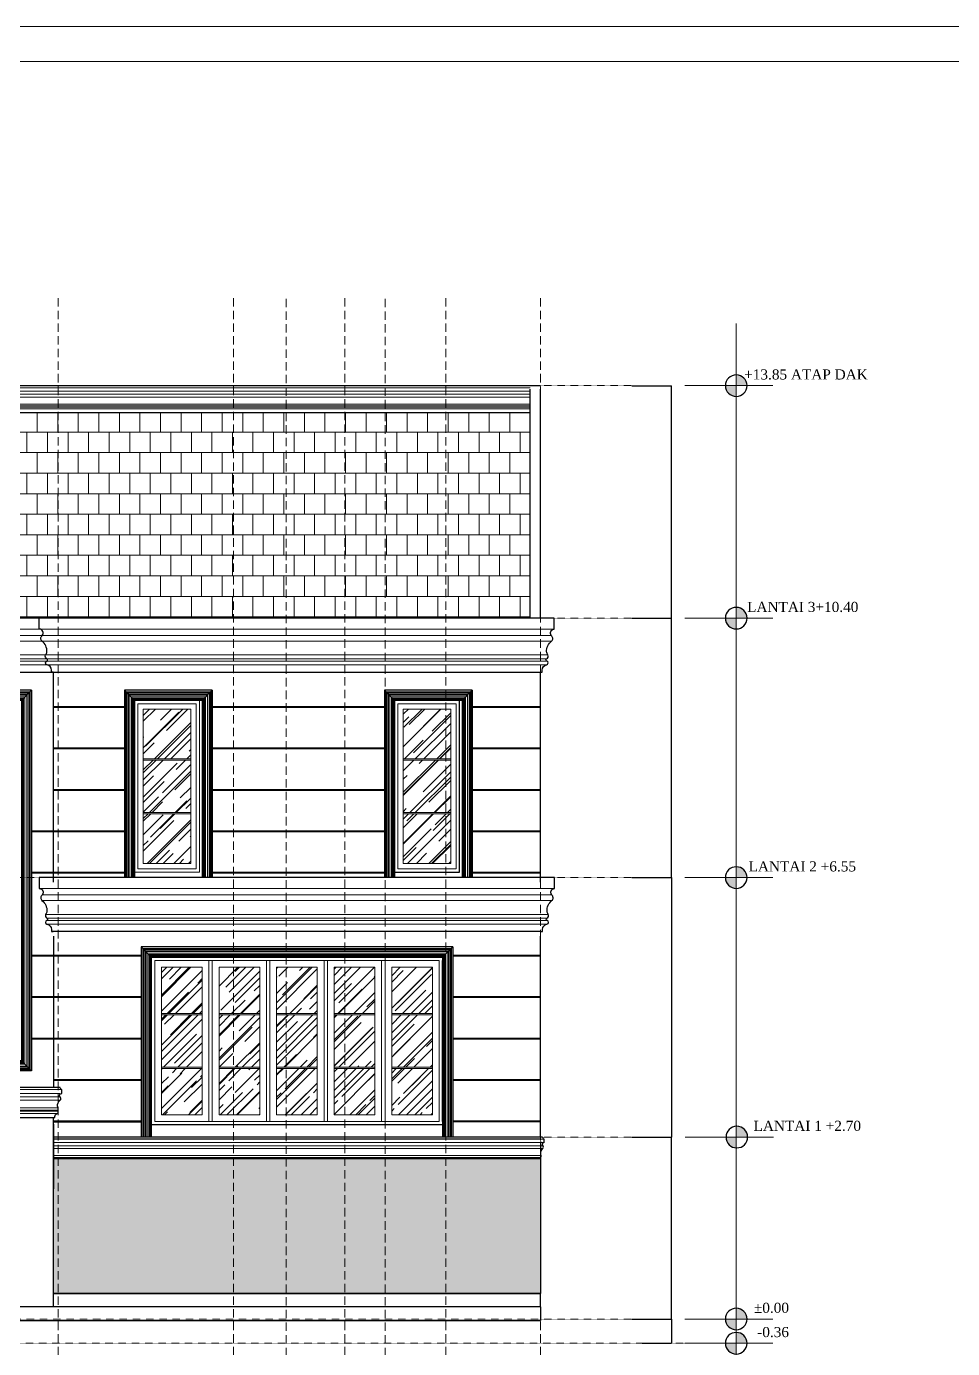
# Model space of a CAD drawing. Header units: millimetres. Extents: x -9564 to 494436, y -140371 to 4257.
# Drawn here: x 177385 to 191121, y -15362 to 4257 of the extents above; entities that cross this region are included whole.
import ezdxf
from ezdxf.enums import TextEntityAlignment as Align

# ---------------------------------------------------------------- set-up
doc = ezdxf.new("R2010")
doc.units = ezdxf.units.MM
doc.header["$MEASUREMENT"] = 0
for name, pattern in [('DASHED2', [0.375, 0.25, -0.125]), ('HIDDEN2', [0.1875, 0.125, -0.0625]), ('SLD-Solid', [0])]:
    doc.linetypes.add(name, pattern=pattern)
doc.layers.get('DEFPOINTS').update_dxf_attribs({"lineweight": 18})
for name, color, linetype, lineweight in [('09-Arsiran', 8, 'Continuous', 5), ('AS', 8, 'HIDDEN2', 5), ('DIM', 1, 'Continuous', 5), ('DOOR OPENING', 4, 'SLD-Solid', 5), ('LEGEND', 1, 'DASHED2', 50), ('XR-KOP A3_MOZART$0$KOP-A1$0$A-GRSKOP', 1, 'Continuous', 5)]:
    doc.layers.add(name, color=color, linetype=linetype, lineweight=lineweight)
doc.layers.add('ht', color=14, linetype='Continuous')
doc.layers.add('TEXT', color=4, linetype='Continuous')
doc.styles.add('style1', font='times.ttf', dxfattribs={"height": 0.15})
doc.styles.add('style2', font='times.ttf', dxfattribs={"height": 0.18})
doc.dimstyles.new('ISO-25', dxfattribs={"dimtxt": 0.18, "dimasz": 0.12, "dimexe": 0.1, "dimexo": 0.1, "dimgap": 0.0625, "dimtad": 1, "dimtoh": 1, "dimdec": 0, "dimlfac": 1000, "dimtxsty": 'style2', "dimblk": 'ARCHTICK', "dimcen": 0.15, "dimclrd": 1, "dimclre": 1, "dimclrt": 4, "dimadec": 0, "dimazin": 0, "dimtfac": 1, "dimtdec": 0, "dimtmove": 0, "dimatfit": 3, "dimldrblk": 'OBLIQUE', "dimfxl": 1, "dimarcsym": 0})
pattern_1 = [(45, (-203801.84, -168824.07), (215.5261, 574.73628), [3809.9993, -507.9999, 1269.9998, -254]), (45, (-203652.77, -168495.4), (-418.47986, 59.26968), [761.9999, -83.82, 1523.9997, -190.5]), (45, (-203864.7, -168581.6), (813.61105, 1054.28187), [2031.9996, -355.5999, 1015.9998, -253.99995])]

# ---------------------------------------------------------------- blocks, each defined once
blk = doc.blocks.new('hsdh')
at = {"layer": 'XR-KOP A3_MOZART$0$KOP-A1$0$A-GRSKOP', "color": 0, "linetype": 'Continuous', "lineweight": 5}
blk.add_lwpolyline([(145480, 82601), (107945, 82601), (107945, 56197), (145480, 56197)], close=True, dxfattribs=at)
at = {"layer": 'XR-KOP A3_MOZART$0$KOP-A1$0$A-GRSKOP', "color": 5, "linetype": 'Continuous', "lineweight": 5}
blk.add_lwpolyline([(145017, 82138), (108409, 82138), (108409, 56660), (145017, 56660)], close=True, dxfattribs=at)
blk = doc.blocks.new('LISSD')
for p, q in [((405.668, 198.377), (391.39, 198.377)), ((391.596, 197.577), (405.488, 197.577))]:
    blk.add_line(p, q)
for points in [[(398.236, 197.577), (398.21, 197.577), (398.21, 197.607, 0.36498), (398.143, 197.686, -0.741922), (398.141, 197.741, 0.66528), (398.144, 197.774, -0.438756), (398.124, 197.832, 0.123299), (398.143, 197.879, 0.24485), (398.069, 198.035, -0.438632), (398.074, 198.121, 0.621787), (398.03, 198.215), (398.03, 198.377)], [(405.462, 197.577), (405.488, 197.577), (405.488, 197.607, -0.36498), (405.555, 197.686, 0.741922), (405.557, 197.741, -0.66528), (405.554, 197.774, 0.438756), (405.574, 197.832, -0.123299), (405.555, 197.879, -0.24485), (405.629, 198.035, 0.438632), (405.624, 198.121, -0.621787), (405.668, 198.215), (405.668, 198.377, 0)]]:
    blk.add_lwpolyline(points, format="xyb")
at = {"layer": '09-Arsiran'}
for p, q in [((391.39, 198.215), (405.668, 198.215)), ((391.429, 198.035), (405.629, 198.035)), ((391.434, 198.121), (405.624, 198.121)), ((391.484, 197.832), (405.574, 197.832)), ((391.504, 197.774), (405.554, 197.774)), ((391.501, 197.741), (405.557, 197.741)), ((391.503, 197.686), (405.555, 197.686))]:
    blk.add_line(p, q, dxfattribs=at)
blk = doc.blocks.new('AFW')
for p, q in [((388.284, 200.977), (386.981, 200.977)), ((386.981, 200.977), (386.981, 200.628)), ((386.981, 200.977), (387.131, 200.827)), ((388.284, 200.977), (388.134, 200.827)), ((388.262, 200.954), (388.262, 198.197)), ((388.284, 200.977), (388.284, 200.628)), ((388.135, 200.827), (387.131, 200.827)), ((387.131, 200.827), (387.131, 198.198)), ((388.134, 200.827), (388.134, 198.197)), ((386.981, 200.628), (386.981, 200.613)), ((386.981, 200.613), (386.981, 198.198)), ((388.284, 200.628), (388.284, 200.613)), ((388.284, 200.613), (388.284, 200.013)), ((388.284, 200.013), (388.284, 199.998)), ((388.284, 199.998), (388.284, 199.398)), ((388.284, 199.398), (388.284, 199.383)), ((388.284, 199.383), (388.284, 198.783)), ((388.284, 198.783), (388.284, 198.768)), ((388.284, 198.768), (388.284, 198.197))]:
    blk.add_line(p, q)
at = {"layer": '09-Arsiran'}
for p, q in [((387.003, 200.955), (387.003, 198.198)), ((388.262, 200.954), (387.003, 200.955)), ((387.015, 200.942), (387.015, 198.198)), ((388.25, 200.942), (387.015, 200.942)), ((387.022, 200.935), (387.022, 198.198)), ((388.243, 200.935), (387.022, 200.935)), ((387.044, 200.914), (387.044, 198.198)), ((388.221, 200.913), (387.044, 200.914)), ((387.053, 200.905), (387.053, 198.198)), ((388.213, 200.905), (387.053, 200.905)), ((388.213, 200.905), (388.213, 198.197)), ((388.221, 200.913), (388.221, 198.197)), ((388.243, 200.935), (388.243, 198.197)), ((388.25, 200.942), (388.25, 198.197)), ((387.081, 200.877), (387.081, 198.198)), ((388.185, 200.877), (387.081, 200.877)), ((387.097, 200.861), (388.168, 200.86)), ((387.097, 198.198), (387.097, 200.861)), ((387.105, 200.852), (387.105, 198.198)), ((388.16, 200.852), (387.105, 200.852)), ((387.11, 200.847), (387.11, 198.198)), ((388.155, 200.847), (387.11, 200.847)), ((388.145, 200.837), (387.12, 200.837)), ((387.12, 200.837), (387.12, 198.198)), ((387.12, 200.837), (387.12, 198.198)), ((388.145, 200.837), (388.145, 198.197)), ((388.145, 200.837), (388.145, 198.197)), ((388.155, 200.847), (388.155, 198.197)), ((388.16, 200.852), (388.16, 198.197)), ((388.168, 198.197), (388.168, 200.86)), ((388.184, 200.877), (388.184, 198.197))]:
    blk.add_line(p, q, dxfattribs=at)
blk = doc.blocks.new('1223')
at = {"layer": 'AS'}
for p, q in [((464.0527, 196.1256), (464.0527, 214.2574)), ((466.6527, 196.1256), (466.6527, 214.2574)), ((467.4327, 195.5522), (467.4327, 214.2574)), ((468.3027, 196.1256), (468.3027, 214.2574)), ((468.9027, 195.5522), (468.9027, 214.2574)), ((469.8027, 196.1256), (469.8027, 214.2574)), ((471.2027, 196.1256), (471.2027, 214.2574))]:
    blk.add_line(p, q, dxfattribs=at)
blk = doc.blocks.new('SD')
for p, q in [((388.126, 205.511), (386.725, 205.511)), ((386.725, 205.511), (386.875, 205.361)), ((386.725, 199.861), (386.725, 205.511)), ((388.126, 205.511), (387.975, 205.361)), ((388.103, 205.488), (388.103, 199.884)), ((388.126, 205.511), (388.126, 205.162)), ((387.976, 205.361), (386.875, 205.361)), ((386.875, 205.361), (386.875, 200.011)), ((387.975, 205.361), (387.975, 200.011)), ((388.126, 205.162), (388.126, 205.147)), ((388.126, 205.147), (388.126, 204.547)), ((388.126, 204.547), (388.126, 204.532)), ((388.126, 204.532), (388.126, 203.932)), ((388.126, 203.932), (388.126, 203.917)), ((388.126, 203.917), (388.126, 199.861)), ((386.725, 199.861), (386.875, 200.011)), ((387.976, 200.011), (386.875, 200.011)), ((388.126, 199.861), (387.975, 200.011)), ((388.126, 199.861), (386.725, 199.861))]:
    blk.add_line(p, q)
at = {"layer": '09-Arsiran'}
for p, q in [((386.748, 205.489), (386.748, 199.883)), ((388.103, 205.488), (386.748, 205.489)), ((386.76, 205.476), (386.76, 199.896)), ((388.091, 205.476), (386.76, 205.476)), ((386.767, 205.469), (386.767, 199.903)), ((388.084, 205.469), (386.767, 205.469)), ((386.789, 205.448), (386.789, 199.924)), ((388.062, 205.448), (386.789, 205.448)), ((386.797, 205.439), (386.797, 199.933)), ((388.054, 205.439), (386.797, 205.439)), ((386.825, 205.411), (386.825, 199.961)), ((388.026, 205.411), (386.825, 205.411)), ((388.025, 205.411), (388.025, 199.961)), ((388.054, 205.439), (388.054, 199.933)), ((388.062, 205.448), (388.062, 199.924)), ((388.084, 205.469), (388.084, 199.903)), ((388.091, 205.476), (388.091, 199.896)), ((386.842, 205.395), (388.01, 205.395)), ((386.842, 199.977), (386.842, 205.395)), ((386.85, 205.386), (386.85, 199.986)), ((388.001, 205.386), (386.85, 205.386)), ((386.855, 205.382), (386.855, 199.99)), ((387.996, 205.381), (386.855, 205.382)), ((387.986, 205.371), (386.865, 205.371)), ((386.865, 205.371), (386.865, 200.001)), ((386.865, 205.371), (386.865, 200.001)), ((387.986, 205.371), (387.986, 200.001)), ((387.986, 205.371), (387.986, 200.001)), ((387.996, 205.381), (387.996, 199.991)), ((388.001, 205.386), (388.001, 199.986)), ((388.009, 199.977), (388.009, 205.395)), ((388.062, 199.924), (386.789, 199.924)), ((388.054, 199.933), (386.797, 199.933)), ((388.026, 199.961), (386.825, 199.961)), ((386.842, 199.977), (388.01, 199.977)), ((388.001, 199.986), (386.85, 199.986)), ((387.996, 199.991), (386.855, 199.99)), ((387.986, 200.001), (386.865, 200.001)), ((388.103, 199.884), (386.748, 199.883)), ((388.091, 199.896), (386.76, 199.896)), ((388.084, 199.903), (386.767, 199.903))]:
    blk.add_line(p, q, dxfattribs=at)
blk = doc.blocks.new('AWD')
for p, q in [((401.282, 197.167), (396.662, 197.167)), ((396.662, 197.167), (396.662, 196.818)), ((396.662, 197.167), (396.812, 197.017)), ((401.132, 197.017), (396.812, 197.017)), ((396.812, 197.017), (396.812, 194.347)), ((401.282, 197.167), (401.132, 197.017)), ((401.132, 197.017), (401.132, 194.347)), ((401.26, 197.144), (401.26, 194.347)), ((401.282, 197.167), (401.282, 196.818)), ((396.662, 196.818), (396.662, 196.803)), ((396.662, 196.803), (396.662, 194.347)), ((401.282, 196.818), (401.282, 196.803)), ((401.282, 196.803), (401.282, 196.203)), ((401.282, 196.203), (401.282, 196.188)), ((401.282, 196.188), (401.282, 195.588)), ((401.282, 195.588), (401.282, 195.573)), ((401.282, 195.573), (401.282, 194.973)), ((401.282, 194.973), (401.282, 194.958)), ((401.282, 194.958), (401.282, 194.347))]:
    blk.add_line(p, q)
at = {"layer": '09-Arsiran'}
for p, q in [((396.684, 197.145), (396.684, 194.347)), ((401.26, 197.144), (396.684, 197.145)), ((396.697, 197.132), (396.697, 194.347)), ((401.248, 197.132), (396.697, 197.132)), ((396.704, 197.125), (396.704, 194.347)), ((401.24, 197.125), (396.704, 197.125)), ((396.725, 197.104), (396.725, 194.347)), ((401.219, 197.103), (396.725, 197.104)), ((396.734, 197.095), (396.734, 194.347)), ((401.21, 197.095), (396.734, 197.095)), ((396.762, 197.067), (396.762, 194.347)), ((401.182, 197.067), (396.762, 197.067)), ((396.778, 197.051), (401.166, 197.05)), ((396.778, 194.347), (396.778, 197.051)), ((396.787, 197.042), (396.787, 194.347)), ((401.158, 197.042), (396.787, 197.042)), ((396.792, 197.037), (396.792, 194.347)), ((401.153, 197.037), (396.792, 197.037)), ((401.143, 197.027), (396.802, 197.027)), ((396.802, 197.027), (396.802, 194.347)), ((396.802, 197.027), (396.802, 194.347)), ((401.142, 197.027), (401.142, 194.347)), ((401.142, 197.027), (401.142, 194.347)), ((401.153, 197.037), (401.153, 194.347)), ((401.158, 197.042), (401.158, 194.347)), ((401.166, 194.347), (401.166, 197.05)), ((401.182, 197.067), (401.182, 194.347)), ((401.21, 197.095), (401.21, 194.347)), ((401.219, 197.103), (401.219, 194.347)), ((401.24, 197.125), (401.24, 194.347)), ((401.248, 197.132), (401.248, 194.347))]:
    blk.add_line(p, q, dxfattribs=at)
blk = doc.blocks.new('Q2E2Q')
for p, q in [((377.075, 197.327), (377.043, 197.327)), ((384.295, 197.327), (377.043, 197.327)), ((384.295, 197.327), (384.326, 197.327))]:
    blk.add_line(p, q)
blk.add_lwpolyline([(384.3, 197.327), (384.326, 197.327), (384.326, 197.356, -0.36498), (384.393, 197.435, 0.741922), (384.396, 197.491, -0.66528), (384.392, 197.524, 0.438756), (384.413, 197.581, -0.123299), (384.394, 197.628, -0.24485), (384.467, 197.785, 0.438632), (384.463, 197.87, -0.621787), (384.507, 197.964), (384.507, 198.127), (376.863, 198.127), (376.863, 197.964, -0.621787), (376.907, 197.87, 0.438632), (376.902, 197.785, -0.24485), (376.976, 197.628, -0.123299), (376.957, 197.581, 0.438756), (376.977, 197.524, -0.66528), (376.974, 197.491, 0.741922), (376.976, 197.435, -0.36498), (377.043, 197.356), (377.043, 197.327), (377.069, 197.327)], format="xyb")
at = {"layer": '09-Arsiran'}
for p, q in [((384.507, 197.964), (376.863, 197.964)), ((384.467, 197.785), (376.902, 197.785)), ((384.463, 197.87), (376.907, 197.87)), ((384.413, 197.581), (376.957, 197.581)), ((384.396, 197.491), (376.974, 197.491)), ((384.393, 197.435), (376.976, 197.435)), ((384.392, 197.524), (376.977, 197.524))]:
    blk.add_line(p, q, dxfattribs=at)
blk = doc.blocks.new('_ArchTick')
at = {"color": 0, "linetype": 'ByBlock', "const_width": 0.15}
blk.add_lwpolyline([(-0.5, -0.5), (0.5, 0.5)], dxfattribs=at)
blk = doc.blocks.new('*D871')
at = {"color": 1, "lineweight": -2, "transparency": 16777216}
for p, q in [((186365, -12224), (186952, -12224)), ((186952, -14924), (186952, -12224)), ((186365, -14924), (186952, -14924))]:
    blk.add_line(p, q, dxfattribs=at)
at = {"layer": 'DEFPOINTS', "color": 0, "transparency": 16777216}
for p in [(186365, -12224), (186952, -12224), (186365, -14924)]:
    blk.add_point(p, dxfattribs=at)
at = {"color": 1, "lineweight": -2, "transparency": 16777216, "xscale": 0.12, "yscale": 0.12, "zscale": 0.12}
for p, rotation in [((186952, -12224), 90), ((186952, -14924), 270)]:
    blk.add_blockref('_ArchTick', p, dxfattribs=dict(at, rotation=rotation))
at = {"color": 4, "transparency": 16777216, "insert": (186952, -13574), "char_height": 0.18, "attachment_point": 5, "rotation": 90, "style": 'style2'}
blk.add_mtext('2699999', dxfattribs=at)
blk = doc.blocks.new('_Oblique')
at = {"color": 0, "linetype": 'ByBlock', "lineweight": -2}
blk.add_line((-0.5, -0.5), (0.5, 0.5), dxfattribs=at)
blk = doc.blocks.new('*D872')
at = {"color": 1, "lineweight": -2, "transparency": 16777216}
for p, q in [((186365, -8374), (186952, -8374)), ((186952, -8374), (186952, -12224)), ((186365, -12224), (186952, -12224))]:
    blk.add_line(p, q, dxfattribs=at)
at = {"layer": 'DEFPOINTS', "color": 0, "transparency": 16777216}
for p in [(186365, -8374), (186365, -12224), (186952, -12224)]:
    blk.add_point(p, dxfattribs=at)
at = {"color": 1, "lineweight": -2, "transparency": 16777216, "xscale": 0.12, "yscale": 0.12, "zscale": 0.12}
for p, rotation in [((186952, -8374), 90), ((186952, -12224), 270)]:
    blk.add_blockref('_ArchTick', p, dxfattribs=dict(at, rotation=rotation))
at = {"color": 4, "transparency": 16777216, "insert": (186952, -10299), "char_height": 0.18, "attachment_point": 5, "rotation": 90, "style": 'style2'}
blk.add_mtext('3849999', dxfattribs=at)
blk = doc.blocks.new('*D873')
at = {"color": 1, "lineweight": -2, "transparency": 16777216}
for p, q in [((186365, -4524), (186952, -4524)), ((186952, -8374), (186952, -4524)), ((186365, -8374), (186952, -8374))]:
    blk.add_line(p, q, dxfattribs=at)
at = {"layer": 'DEFPOINTS', "color": 0, "transparency": 16777216}
for p in [(186365, -4524), (186952, -4524), (186365, -8374)]:
    blk.add_point(p, dxfattribs=at)
at = {"color": 1, "lineweight": -2, "transparency": 16777216, "xscale": 0.12, "yscale": 0.12, "zscale": 0.12}
for p, rotation in [((186952, -4524), 90), ((186952, -8374), 270)]:
    blk.add_blockref('_ArchTick', p, dxfattribs=dict(at, rotation=rotation))
at = {"color": 4, "transparency": 16777216, "insert": (186952, -6449), "char_height": 0.18, "attachment_point": 5, "rotation": 90, "style": 'style2'}
blk.add_mtext('3849999', dxfattribs=at)
blk = doc.blocks.new('*D874')
at = {"color": 1, "lineweight": -2, "transparency": 16777216}
for p, q in [((186365, -1074), (186952, -1074)), ((186952, -4524), (186952, -1074)), ((186365, -4524), (186952, -4524))]:
    blk.add_line(p, q, dxfattribs=at)
at = {"layer": 'DEFPOINTS', "color": 0, "transparency": 16777216}
for p in [(186365, -1074), (186952, -1074), (186365, -4524)]:
    blk.add_point(p, dxfattribs=at)
at = {"color": 1, "lineweight": -2, "transparency": 16777216, "xscale": 0.12, "yscale": 0.12, "zscale": 0.12}
for p, rotation in [((186952, -1074), 90), ((186952, -4524), 270)]:
    blk.add_blockref('_ArchTick', p, dxfattribs=dict(at, rotation=rotation))
at = {"color": 4, "transparency": 16777216, "insert": (186952, -2799), "char_height": 0.18, "attachment_point": 5, "rotation": 90, "style": 'style2'}
blk.add_mtext('3449999', dxfattribs=at)
blk = doc.blocks.new('A$C459A4C15')
at = {"layer": 'ht'}
h = blk.add_hatch(color=256, dxfattribs=at)
h.paths.add_polyline_path([(0, 0.0801), (0, 0), (-0.0801, 0, -0.414214)])
h.paths.add_polyline_path([(0, 0), (0.0801, 0, -0.414214), (0, -0.0801)])
blk.add_circle((0, 0), 0.0801, dxfattribs=at)
blk = doc.blocks.new('*D966')
at = {"color": 1, "lineweight": -2, "transparency": 16777216}
for p, q in [((186526, -14924), (186952, -14924)), ((186952, -14924), (186952, -15284)), ((186518, -15284), (186952, -15284))]:
    blk.add_line(p, q, dxfattribs=at)
at = {"layer": 'DEFPOINTS', "color": 0, "transparency": 16777216}
for p in [(186525, -14924), (186518, -15284, 0), (186952, -15284)]:
    blk.add_point(p, dxfattribs=at)
at = {"color": 1, "lineweight": -2, "transparency": 16777216, "xscale": 0.12, "yscale": 0.12, "zscale": 0.12}
for p, rotation in [((186952, -14924), 90), ((186952, -15284), 270)]:
    blk.add_blockref('_ArchTick', p, dxfattribs=dict(at, rotation=rotation))
at = {"color": 4, "transparency": 16777216, "insert": (186952, -15104), "char_height": 0.18, "attachment_point": 5, "rotation": 90, "style": 'style2'}
blk.add_mtext('360000', dxfattribs=at)

msp = doc.modelspace()

# ---------------------------------------------------------------- hatches: boundary and pattern name
at = {"layer": '09-Arsiran'}
h = msp.add_hatch(dxfattribs=at)
h.set_pattern_fill('AR-B88', color=256, scale=1.5, angle=0.001)
h.set_pattern_definition([(0.001, (-202995.6, -167885.48), (-0.00532, 304.79994), []), (90.001, (-202995.61, -167885.48), (-152.40529, 304.79728), [304.79994, -304.79994])])
h.paths.add_polyline_path([(184857.1167, -1473.5402), (172517.1191, -1473.5402), (171977.1192, -4223.5397), (171917.1192, -4523.5396), (184857.1167, -4523.5396)])
h = msp.add_hatch(dxfattribs=at)
h.set_pattern_fill('AR-RROOF', color=256, scale=9.999998, angle=45)
h.set_pattern_definition(pattern_1)
h.paths.add_polyline_path([(179117.1177, -5873.7756), (179117.1177, -6610.2059), (179686.1334, -6610.2059), (179821.1178, -6610.2059), (179821.1178, -5873.7756)])
h.paths.add_polyline_path([(179117.1177, -6630.2059), (179117.1177, -7406.8725), (179686.1334, -7406.8725), (179821.1178, -7406.8725), (179821.1178, -6630.2059), (179686.1334, -6630.2059)])
h.paths.add_polyline_path([(179117.1177, -7426.8725), (179117.1177, -8163.539), (179821.1178, -8163.539), (179821.1178, -7426.8725), (179686.1334, -7426.8725)])
h = msp.add_hatch(dxfattribs=at)
h.set_pattern_fill('AR-RROOF', color=256, scale=9.999998, angle=45)
h.set_pattern_definition([(45, (-199287.5, -206570.3), (215.5261, 574.73628), [3809.9993, -507.9999, 1269.9998, -254]), (45, (-199138.43, -206241.63), (-418.47986, 59.26968), [761.9999, -83.82, 1523.9997, -190.5]), (45, (-199350.36, -206327.84), (813.61105, 1054.28187), [2031.9996, -355.5999, 1015.9998, -253.99995])])
h.paths.add_polyline_path([(183677.1171, -5873.7756), (182973.117, -5873.7756), (182973.117, -6610.2059), (183542.1328, -6610.2059), (183677.1171, -6610.2059)])
h.paths.add_polyline_path([(183677.1171, -6630.2059), (183542.1328, -6630.2059), (182973.117, -6630.2059), (182973.117, -7406.8725), (183542.1328, -7406.8725), (183677.1171, -7406.8725)])
h.paths.add_polyline_path([(183677.1171, -7426.8725), (183542.1328, -7426.8725), (182973.117, -7426.8725), (182973.117, -8163.539), (183677.1171, -8163.539)])
h = msp.add_hatch(dxfattribs=at)
h.set_pattern_fill('AR-RROOF', color=256, scale=9.999998, angle=45)
h.set_pattern_definition(pattern_1)
h.paths.add_polyline_path([(179387.1176, -10390.2052), (179991.1175, -10390.2052), (179991.1175, -9703.5387), (179387.1176, -9703.5387)])
h.paths.add_polyline_path([(179991.1175, -10410.2052), (179387.1176, -10410.2052), (179387.1176, -11186.8717), (179991.1175, -11186.8717)])
h.paths.add_polyline_path([(179991.1175, -11206.8717), (179387.1176, -11206.8717), (179387.1176, -11893.5383), (179991.1175, -11893.5383)])
h = msp.add_hatch(dxfattribs=at)
h.set_pattern_fill('AR-RROOF', color=256, scale=9.999998, angle=45)
h.set_pattern_definition(pattern_1)
h.paths.add_polyline_path([(180845.1174, -9703.5387), (180241.1175, -9703.5387), (180241.1175, -10390.2052), (180845.1174, -10390.2052)])
h.paths.add_polyline_path([(180845.1174, -10410.2052), (180241.1175, -10410.2052), (180241.1175, -11186.8717), (180845.1174, -11186.8717)])
h.paths.add_polyline_path([(180845.1174, -11206.8717), (180241.1175, -11206.8717), (180241.1175, -11893.5383), (180845.1174, -11893.5383)])
h = msp.add_hatch(dxfattribs=at)
h.set_pattern_fill('AR-RROOF', color=256, scale=9.999998, angle=45)
h.set_pattern_definition(pattern_1)
h.paths.add_polyline_path([(181699.1172, -9703.5387), (181095.1173, -9703.5387), (181095.1173, -10390.2052), (181699.1172, -10390.2052)])
h.paths.add_polyline_path([(181699.1172, -10410.2052), (181095.1173, -10410.2052), (181095.1173, -11186.8717), (181699.1172, -11186.8717)])
h.paths.add_polyline_path([(181699.1172, -11206.8717), (181095.1173, -11206.8717), (181095.1173, -11893.5383), (181699.1172, -11893.5383)])
h = msp.add_hatch(dxfattribs=at)
h.set_pattern_fill('AR-RROOF', color=256, scale=9.999998, angle=45)
h.set_pattern_definition(pattern_1)
h.paths.add_polyline_path([(182553.1171, -9703.5387), (181949.1172, -9703.5387), (181949.1172, -10390.2052), (182553.1171, -10390.2052)])
h.paths.add_polyline_path([(182553.1171, -10410.2052), (181949.1172, -10410.2052), (181949.1172, -11186.8717), (182553.1171, -11186.8717)])
h.paths.add_polyline_path([(182553.1171, -11206.8717), (181949.1172, -11206.8717), (181949.1172, -11893.5383), (182553.1171, -11893.5383)])
h = msp.add_hatch(dxfattribs=at)
h.set_pattern_fill('AR-RROOF', color=256, scale=9.999998, angle=45)
h.set_pattern_definition(pattern_1)
h.paths.add_polyline_path([(183407.1169, -9703.5387), (182803.117, -9703.5387), (182803.117, -10390.2052), (183407.1169, -10390.2052)])
h.paths.add_polyline_path([(183407.1169, -10410.2052), (182803.117, -10410.2052), (182803.117, -11186.8717), (183407.1169, -11186.8717)])
h.paths.add_polyline_path([(183407.1169, -11206.8717), (182803.117, -11206.8717), (182803.117, -11893.5383), (183407.1169, -11893.5383)])
h = msp.add_hatch(dxfattribs=at)
h.set_pattern_fill('DOTS', color=256, scale=29.999994, angle=45)
h.set_pattern_definition([(45, (-199287.5, -206570.31), (-16.837977, 50.513931), [0, -47.624991])])
h.paths.add_polyline_path([(177787.1179, -12541.1563), (185007.1166, -12541.1563), (185007.1166, -14543.5378), (177787.1179, -14543.5378)])

# ---------------------------------------------------------------- linework, layer by layer
for p, q in [((172437.7441, -1073.5403, 0), (185007.1167, -1073.5403, 0)), ((184857.1167, -4523.5396, 0), (184857.1167, -1123.5403, 0)), ((185007.1167, -4523.5396, 0), (185007.1167, -1123.5403, 0)), ((172514.3653, -1473.5402, 0), (184857.1167, -1473.5402, 0)), ((177787.0865, -8443.5389), (177787.0865, -5323.5395, 0)), ((177787.1184, -5834.5025), (177787.1184, -5323.5395, 0)), ((185007.1166, -8443.5389), (185007.1167, -5323.5395, 0)), ((177787.1179, -9243.5388), (177787.1179, -11483.5375)), ((185007.1166, -9524.5019), (185007.1166, -9243.5388)), ((183557.1169, -11993.5383), (183557.1169, -9603.5387)), ((185007.1166, -9539.5018), (185007.1166, -9524.5019)), ((185007.1166, -10139.5017), (185007.1166, -9539.5018)), ((185007.1166, -10154.5017), (185007.1166, -10139.5017)), ((185007.1166, -10754.5016), (185007.1166, -10154.5017)), ((185007.1166, -10769.5016), (185007.1166, -10754.5016)), ((185007.1166, -11369.5015), (185007.1166, -10769.5016)), ((185007.1166, -11384.5015), (185007.1166, -11369.5015)), ((167313.5343, -11483.5375), (177880.7027, -11483.5375)), ((185007.1166, -11984.5014), (185007.1166, -11384.5015)), ((167407.1199, -11933.5382), (177806.1671, -11933.5382)), ((177787.1179, -11984.5014), (177787.1179, -11933.5382)), ((177787.1179, -11984.5014), (179086.9995, -11984.5014)), ((177787.1179, -11999.5014), (177787.1179, -11984.5014)), ((177787.1179, -12223.5382), (177787.1179, -11999.5014)), ((177787.1179, -11999.5014), (179086.9995, -11999.5014)), ((177787.1179, -12032.9956), (177787.1179, -12993.7462)), ((185007.1166, -11999.5014), (185007.1166, -11984.5014)), ((185007.1166, -12223.5382), (185007.1166, -11999.5014)), ((185040.5091, -12223.5363), (177787.1179, -12223.5363)), ((177787.1179, -12248.5382), (177787.1179, -12223.5382)), ((177787.1179, -12288.5382), (177787.1179, -12248.5382)), ((177787.1179, -12248.5382), (185007.1166, -12248.5382)), ((177787.1179, -14543.5378), (177787.1179, -12288.5382)), ((185007.1166, -12288.5382), (185007.1166, -14543.5378)), ((185064.3216, -12304.7863), (185064.3216, -12254.7863)), ((185007.1166, -12541.1563), (177787.1179, -12541.1563)), ((185007.1166, -12525.0031), (185007.1166, -12541.1563)), ((177787.1179, -14743.5377), (177787.1179, -14543.5378)), ((177787.1179, -14543.5378), (185007.1166, -14543.5378)), ((185007.1166, -14743.5377), (185007.1166, -14543.5378)), ((177787.1179, -14743.5377), (167957.0016, -14743.5375)), ((185007.1166, -14743.5377), (177787.1179, -14743.5377)), ((185007.1166, -14743.5377), (185007.1166, -14943.5377)), ((166607.1201, -14943.5377), (185007.1166, -14943.5377))]:
    msp.add_line(p, q)
for points in [[(183807.1171, -5743.7757), (182843.117, -5743.7757), (182843.117, -8293.539), (183807.1171, -8293.539)], [(183557.1169, -12043.5383), (179237.1176, -12043.5383), (179237.1176, -9553.5387), (183557.1169, -9553.5387)], [(177787.1179, -12541.1563), (185007.1166, -12541.1563), (185007.1166, -14543.5378), (177787.1179, -14543.5378)]]:
    msp.add_lwpolyline(points, close=True)
msp.add_lwpolyline([(177791.4057, -11933.5382), (177806.1671, -11933.5382), (177806.1671, -11917.1081, -0.3649802613), (177843.6081, -11872.6489, 0.7419223053), (177845.0994, -11841.2402, -0.6652802154), (177843.1361, -11822.6882, 0.4387564717), (177854.625, -11790.2868, -0.1232988423), (177843.9744, -11763.9542, -0.2448504759), (177885.4482, -11675.9087, 0.4386320969), (177882.7857, -11627.9057, -0.6217871936), (177907.4918, -11574.9439), (177907.4918, -11518.6938, -0.3199175428), (177880.7027, -11483.5375)], format="xyb")
for centre, radius, start, end in [((185064.9513, -12333.7409), 28.9614, 91.24582907, 218.73710794), ((185074.3363, -12222.4575), 33.8444, 181.82662883, 252.7881725), ((185023.9035, -12374.2874), 29.0431, 315.80710686, 50.54230138), ((184998.9713, -12505.9038), 20.7637, 293.09692761, 27.8560263), ((185101.4124, -12469.0481), 93.6256, 127.26080893, 182.29368263), ((185059.3332, -12465.5947), 51.9726, 187.9636027, 216.07970953)]:
    msp.add_arc(centre, radius, start, end)
for p, q in [((172411.1778, -1104.7903, 0), (184857.1167, -1104.7903, 0)), ((172411.1778, -1154.7903, 0), (184857.1167, -1154.7903, 0)), ((172430.7721, -1244.5366, 0), (184857.1167, -1244.5366, 0)), ((172433.1388, -1201.8674, 0), (184857.1167, -1201.8674, 0)), ((172458.1704, -1346.2059, 0), (184857.1167, -1346.2059, 0)), ((172466.6376, -1391.4978, 0), (184857.1167, -1391.4978, 0)), ((172467.9632, -1419.4166, 0), (184857.1167, -1419.4166, 0)), ((172468.3828, -1375.0071, 0), (184857.1167, -1375.0071, 0)), ((177787.0865, -5834.5025), (178836.9996, -5834.5025)), ((177787.0865, -5849.5025), (178836.9996, -5849.5025)), ((180101.1892, -5834.5025), (182692.9989, -5834.5025)), ((180101.201, -5849.5025), (182692.9989, -5849.5025)), ((183957.1885, -5834.5025), (185007.1166, -5834.5025)), ((183957.2004, -5849.5025), (185007.1166, -5849.5025)), ((177787.0865, -6449.5024), (178836.9996, -6449.5024)), ((177787.0865, -6464.5024), (178836.9996, -6464.5024)), ((180101.6739, -6449.5024), (182692.9989, -6449.5024)), ((180101.6857, -6464.5024), (182692.9989, -6464.5024)), ((183957.6732, -6449.5024), (185007.1166, -6449.5024)), ((183957.685, -6464.5024), (185007.1166, -6464.5024)), ((177787.0865, -7064.5023), (178836.9996, -7064.5023)), ((177787.0865, -7079.5023), (178836.9996, -7079.5023)), ((180102.1586, -7064.5023), (182692.9989, -7064.5023)), ((180102.1704, -7079.5023), (182692.9989, -7079.5023)), ((183958.1579, -7064.5023), (185007.1166, -7064.5023)), ((183958.1697, -7079.5023), (185007.1166, -7079.5023)), ((177459.7205, -7679.5022), (177787.0865, -7679.5022)), ((177459.7205, -7694.5022), (177787.0865, -7694.5022)), ((177787.0865, -7679.5022), (178836.9996, -7679.5022)), ((177787.0865, -7694.5022), (178836.9996, -7694.5022)), ((180102.6433, -7679.5022), (182692.9989, -7679.5022)), ((180102.6551, -7694.5022), (182692.9989, -7694.5022)), ((183958.6426, -7679.5022), (185007.1166, -7679.5022)), ((183958.6544, -7694.5022), (185007.1166, -7694.5022)), ((177459.7205, -8294.5021), (177787.0865, -8294.5021)), ((177459.7205, -8309.5021), (177787.0865, -8309.5021)), ((178836.9996, -8293.539), (177787.0865, -8293.539)), ((177787.0865, -8294.5021), (178836.9996, -8294.5021)), ((177787.0865, -8309.5021), (178836.9996, -8309.5021)), ((182692.9989, -8293.539), (180103.1272, -8293.539)), ((180103.128, -8294.5021), (182692.9989, -8294.5021)), ((180103.1398, -8309.5021), (182692.9989, -8309.5021)), ((185007.1166, -8293.539), (183959.1265, -8293.539)), ((183959.1273, -8294.5021), (185007.1166, -8294.5021)), ((183959.1391, -8309.5021), (185007.1166, -8309.5021)), ((177459.7205, -9524.5019), (177787.1179, -9524.5019)), ((177459.7205, -9539.5018), (177787.1179, -9539.5018)), ((177787.1179, -9524.5019), (179086.9995, -9524.5019)), ((177787.1179, -9539.5018), (179086.9995, -9539.5018)), ((183707.235, -9524.5019), (185007.1166, -9524.5019)), ((183707.235, -9539.5018), (185007.1166, -9539.5018)), ((177459.7205, -10139.5017), (177787.1179, -10139.5017)), ((177459.7205, -10154.5017), (177787.1179, -10154.5017)), ((177787.1179, -10139.5017), (179086.9995, -10139.5017)), ((177787.1179, -10154.5017), (179086.9995, -10154.5017)), ((183707.2351, -10139.5017), (185007.1166, -10139.5017)), ((183707.2351, -10154.5017), (185007.1166, -10154.5017)), ((177459.7205, -10754.5016), (177787.1179, -10754.5016)), ((177459.7205, -10769.5016), (177787.1179, -10769.5016)), ((177787.1179, -10754.5016), (179086.9995, -10754.5016)), ((177787.1179, -10769.5016), (179086.9995, -10769.5016)), ((183707.2351, -10754.5016), (185007.1166, -10754.5016)), ((183707.2351, -10769.5016), (185007.1166, -10769.5016)), ((177787.1179, -11369.5015), (179086.9995, -11369.5015)), ((183707.2351, -11369.5015), (185007.1166, -11369.5015)), ((167286.7452, -11518.6938), (177907.4918, -11518.6938)), ((167286.7452, -11574.9439), (177880.7027, -11574.9439)), ((177787.1179, -11384.5015), (179086.9995, -11384.5015)), ((183707.2351, -11384.5015), (185007.1166, -11384.5015)), ((167308.7888, -11675.9087), (177885.4482, -11675.9087)), ((167311.4513, -11627.9057), (177882.7857, -11627.9057)), ((167339.612, -11790.2868), (177854.625, -11790.2868)), ((167349.1376, -11841.2402), (177845.0994, -11841.2402)), ((167350.6289, -11872.6489), (177843.6081, -11872.6489)), ((167351.1009, -11822.6882), (177843.1361, -11822.6882)), ((183707.2351, -11984.5014), (185007.1166, -11984.5014)), ((183707.2351, -11999.5014), (185007.1166, -11999.5014)), ((185064.3216, -12254.7863), (177787.1179, -12254.7863)), ((185064.3216, -12304.7863), (177787.1179, -12304.7863)), ((185042.3606, -12351.8634), (177787.1179, -12351.8634)), ((185044.7273, -12394.5326), (177787.1179, -12394.5326)), ((185017.329, -12496.2019), (177787.1179, -12496.2019)), ((185007.1166, -12525.0031), (177787.1179, -12525.0031))]:
    msp.add_line(p, q, dxfattribs=at)
at = {"layer": 'AS'}
for p, q in [((186364.6615, -1073.5403, 0), (163738.0117, -1073.5403, 0)), ((186364.6615, -4523.5396, 0), (163738.0117, -4523.5396, 0)), ((186364.6615, -8373.5389, 0), (163738.0117, -8373.5389, 0)), ((186364.6615, -12223.5382, 0), (185040.5091, -12223.5382, 0)), ((186364.6615, -14923.5377, 0), (163738.0117, -14923.5377, 0)), ((187148.8027, -15283.5376, 0), (165107.1204, -15283.5376))]:
    msp.add_line(p, q, dxfattribs=at)
at = {"layer": 'DIM', "color": 1, "linetype": 'ByBlock'}
for p, q in [((187912.4733, -151.1836, 0), (187912.4733, -15537.5538, 0)), ((188457.005, -1073.5403, 0), (187148.8027, -1073.5403, 0)), ((188457.005, -4523.5396, 0), (187148.8027, -4523.5396, 0)), ((188457.005, -8373.5389), (187148.8027, -8373.5389)), ((188465.9991, -12223.5382, 0), (187157.7968, -12223.5382, 0)), ((188457.005, -14923.5377, 0), (187148.8027, -14923.5377, 0)), ((188457.005, -15283.5376, 0), (187148.8027, -15283.5376, 0))]:
    msp.add_line(p, q, dxfattribs=at)
at = {"layer": 'DOOR OPENING', "linetype": 'Continuous', "transparency": 33554687}
for p, q in [((179117.1177, -6610.2059), (179117.1177, -6630.2059)), ((179117.1177, -6610.2059), (179686.1334, -6610.2059)), ((179686.1334, -6630.2059), (179117.1177, -6630.2059)), ((179686.1334, -6610.2059), (179821.1178, -6610.2059)), ((179821.1178, -6630.2059), (179686.1334, -6630.2059)), ((179821.1178, -6610.2059), (179821.1178, -6630.2059)), ((182973.117, -6610.2059), (182973.117, -6630.2059)), ((182973.117, -6610.2059), (183542.1328, -6610.2059)), ((183542.1328, -6630.2059), (182973.117, -6630.2059)), ((183542.1328, -6610.2059), (183677.1171, -6610.2059)), ((183677.1171, -6630.2059), (183542.1328, -6630.2059)), ((183677.1171, -6610.2059), (183677.1171, -6630.2059)), ((179117.1177, -7406.8725), (179117.1177, -7426.8725)), ((179117.1177, -7406.8725), (179686.1334, -7406.8725)), ((179686.1334, -7426.8725), (179117.1177, -7426.8725)), ((179686.1334, -7406.8725), (179821.1178, -7406.8725)), ((179821.1178, -7426.8725), (179686.1334, -7426.8725)), ((179821.1178, -7406.8725), (179821.1178, -7426.8725)), ((182973.117, -7406.8725), (182973.117, -7426.8725)), ((182973.117, -7406.8725), (183542.1328, -7406.8725)), ((183542.1328, -7426.8725), (182973.117, -7426.8725)), ((183542.1328, -7406.8725), (183677.1171, -7406.8725)), ((183677.1171, -7426.8725), (183542.1328, -7426.8725)), ((183677.1171, -7406.8725), (183677.1171, -7426.8725)), ((179287.1176, -9603.5387), (179287.1176, -10390.2052)), ((180091.1175, -9603.5387), (179287.1176, -9603.5387)), ((180091.1175, -10390.2052), (180091.1175, -9603.5387)), ((180091.1175, -11993.5383), (180091.1175, -9603.5387)), ((180141.1175, -11993.5383), (180141.1175, -9603.5387)), ((180582.1174, -9603.5387), (180251.1175, -9603.5387)), ((181055.1173, -9603.5387), (180582.1174, -9603.5387)), ((180945.1173, -10390.2052), (180945.1173, -9603.5387)), ((180945.1173, -11993.5383), (180945.1173, -9603.5387)), ((180995.1173, -11993.5383), (180995.1173, -9603.5387)), ((181507.1172, -9603.5387), (181215.1173, -9603.5387)), ((181657.1172, -9603.5387), (181507.1172, -9603.5387)), ((182019.1172, -9603.5387), (181657.1172, -9603.5387)), ((181799.1172, -10390.2052), (181799.1172, -9603.5387)), ((181799.1172, -11993.5383), (181799.1172, -9603.5387)), ((181849.1172, -11993.5383), (181849.1172, -9603.5387)), ((182822.117, -9603.5387), (182179.1171, -9603.5387)), ((182653.1171, -10390.2052), (182653.1171, -9603.5387)), ((182653.1171, -11993.5383), (182653.1171, -9603.5387)), ((182703.1171, -11993.5383), (182703.1171, -9603.5387)), ((182983.117, -9603.5387), (182822.117, -9603.5387)), ((183507.1169, -10390.2052), (183507.1169, -9603.5387)), ((183507.1169, -10390.2052), (183507.1169, -9603.5387)), ((183507.1169, -11993.5383), (183507.1169, -9603.5387)), ((183507.1169, -10390.2052), (183507.1169, -9603.5387)), ((179287.1176, -10390.2052), (179287.1176, -10410.2052)), ((179387.1176, -10390.2052), (179991.1175, -10390.2052)), ((180091.1175, -10390.2052), (180091.1175, -10410.2052)), ((180241.1175, -10390.2052), (180845.1174, -10390.2052)), ((180945.1173, -10390.2052), (180945.1173, -10410.2052)), ((181095.1173, -10390.2052), (181699.1172, -10390.2052)), ((181799.1172, -10390.2052), (181799.1172, -10410.2052)), ((181949.1172, -10390.2052), (182553.1171, -10390.2052)), ((182653.1171, -10390.2052), (182653.1171, -10410.2052)), ((182803.117, -10390.2052), (183407.1169, -10390.2052)), ((183507.1169, -10390.2052), (183507.1169, -10410.2052)), ((183507.1169, -10390.2052), (183507.1169, -10410.2052)), ((179287.1176, -11186.8717), (179287.1176, -10410.2052)), ((179991.1175, -10410.2052), (179387.1176, -10410.2052)), ((180091.1175, -11186.8717), (180091.1175, -10410.2052)), ((180845.1174, -10410.2052), (180241.1175, -10410.2052)), ((180945.1173, -11186.8717), (180945.1173, -10410.2052)), ((181699.1172, -10410.2052), (181095.1173, -10410.2052)), ((181799.1172, -11186.8717), (181799.1172, -10410.2052)), ((182553.1171, -10410.2052), (181949.1172, -10410.2052)), ((182653.1171, -11186.8717), (182653.1171, -10410.2052)), ((183407.1169, -10410.2052), (182803.117, -10410.2052)), ((183507.1169, -11186.8717), (183507.1169, -10410.2052)), ((183507.1169, -11186.8717), (183507.1169, -10410.2052)), ((179287.1176, -11186.8717), (179287.1176, -11206.8717)), ((179287.1176, -11993.5383), (179287.1176, -11206.8717)), ((179387.1176, -11186.8717), (179991.1175, -11186.8717)), ((179991.1175, -11206.8717), (179387.1176, -11206.8717)), ((180091.1175, -11186.8717), (180091.1175, -11206.8717)), ((180091.1175, -11993.5383), (180091.1175, -11206.8717)), ((180241.1175, -11186.8717), (180845.1174, -11186.8717)), ((180845.1174, -11206.8717), (180241.1175, -11206.8717)), ((180945.1173, -11186.8717), (180945.1173, -11206.8717)), ((180945.1173, -11993.5383), (180945.1173, -11206.8717)), ((181095.1173, -11186.8717), (181699.1172, -11186.8717)), ((181699.1172, -11206.8717), (181095.1173, -11206.8717)), ((181799.1172, -11186.8717), (181799.1172, -11206.8717)), ((181799.1172, -11993.5383), (181799.1172, -11206.8717)), ((181949.1172, -11186.8717), (182553.1171, -11186.8717)), ((182553.1171, -11206.8717), (181949.1172, -11206.8717)), ((182653.1171, -11186.8717), (182653.1171, -11206.8717)), ((182653.1171, -11993.5383), (182653.1171, -11206.8717)), ((182803.117, -11186.8717), (183407.1169, -11186.8717)), ((183407.1169, -11206.8717), (182803.117, -11206.8717)), ((183507.1169, -11186.8717), (183507.1169, -11206.8717)), ((183507.1169, -11186.8717), (183507.1169, -11206.8717)), ((183507.1169, -11993.5383), (183507.1169, -11206.8717)), ((183507.1169, -11993.5383), (183507.1169, -11206.8717)), ((183507.1169, -11993.5383), (183507.1169, -11206.8717)), ((179287.1176, -11993.5383), (180091.1175, -11993.5383)), ((180251.1175, -11993.5383), (180582.1174, -11993.5383)), ((180582.1174, -11993.5383), (181055.1173, -11993.5383)), ((181215.1173, -11993.5383), (181507.1172, -11993.5383)), ((181507.1172, -11993.5383), (181657.1172, -11993.5383)), ((181657.1172, -11993.5383), (182019.1172, -11993.5383)), ((182179.1171, -11993.5383), (182822.117, -11993.5383)), ((182822.117, -11993.5383), (182983.117, -11993.5383))]:
    msp.add_line(p, q, dxfattribs=at)
for points in [[(179951.1177, -5743.7757), (178987.1177, -5743.7757), (178987.1177, -8293.539), (179951.1177, -8293.539)], [(179901.1177, -5793.7757), (179037.1177, -5793.7757), (179037.1177, -8243.539), (179901.1177, -8243.539)], [(179821.1178, -5873.7756), (179117.1177, -5873.7756), (179117.1177, -8163.539), (179821.1178, -8163.539)], [(183757.1171, -5793.7757), (182893.117, -5793.7757), (182893.117, -8243.539), (183757.1171, -8243.539)], [(183677.1171, -5873.7756), (182973.117, -5873.7756), (182973.117, -8163.539), (183677.1171, -8163.539)], [(183507.1169, -11993.5383), (179287.1176, -11993.5383), (179287.1176, -9603.5387), (183507.1169, -9603.5387)], [(179287.1176, -9603.5387), (180091.1175, -9603.5387), (180091.1175, -11993.5383), (179287.1176, -11993.5383)], [(180141.1175, -9603.5387), (180945.1173, -9603.5387), (180945.1173, -11993.5383), (180141.1175, -11993.5383)], [(180995.1173, -9603.5387), (181799.1172, -9603.5387), (181799.1172, -11993.5383), (180995.1173, -11993.5383)], [(181849.1172, -9603.5387), (182653.1171, -9603.5387), (182653.1171, -11993.5383), (181849.1172, -11993.5383)], [(182703.1171, -9603.5387), (183507.1169, -9603.5387), (183507.1169, -11993.5383), (182703.1171, -11993.5383)], [(179387.1176, -9703.5387), (179991.1175, -9703.5387), (179991.1175, -11893.5383), (179387.1176, -11893.5383)], [(180241.1175, -9703.5387), (180845.1174, -9703.5387), (180845.1174, -11893.5383), (180241.1175, -11893.5383)], [(181095.1173, -9703.5387), (181699.1172, -9703.5387), (181699.1172, -11893.5383), (181095.1173, -11893.5383)], [(181949.1172, -9703.5387), (182553.1171, -9703.5387), (182553.1171, -11893.5383), (181949.1172, -11893.5383)], [(182803.117, -9703.5387), (183407.1169, -9703.5387), (183407.1169, -11893.5383), (182803.117, -11893.5383)]]:
    msp.add_lwpolyline(points, close=True, dxfattribs=at)

# ---------------------------------------------------------------- block references
for name, p, xscale, yscale, zscale in [('1223', (-286195.4862, -214025.9584), 999.9998119083025, 999.9998119083025, 999.9998119083025), ('A$C459A4C15', (187912.4733, -1073.5403, 0), -1999.999623816605, 1999.999623816605, 1999.999623816605), ('A$C459A4C15', (187912.4733, -4523.5396, 0), -1999.999623816605, 1999.999623816605, 1999.999623816605), ('LISSD', (-220454.5146, -202900.9063, 0), 999.9998119083025, 999.9998119083025, 999.9998119083025), ('SD', (-210665.7618, -211104.3015), 999.9998119083025, 999.9998119083025, 999.9998119083025), ('AFW', (-208143.4995, -206570.3113), 999.9998119083025, 999.9998119083025, 999.9998119083025), ('AFW', (-204287.5002, -206570.3113), 999.9998119083025, 999.9998119083025, 999.9998119083025), ('A$C459A4C15', (187912.4733, -8373.5389), -1999.999623816605, 1999.999623816605, 1999.999623816605), ('Q2E2Q', (-199287.5011, -206500.3113, 0), 999.9998119083025, 999.9998119083025, 999.9998119083025), ('AWD', (-217574.9827, -206570.3113), 999.9998119083025, 999.9998119083025, 999.9998119083025), ('A$C459A4C15', (187921.4674, -12223.5382, 0), -1999.999623816605, 1999.999623816605, 1999.999623816605), ('A$C459A4C15', (187912.4733, -14923.5377, 0), -1999.999623816605, 1999.999623816605, 1999.999623816605), ('A$C459A4C15', (187912.4733, -15283.5376, 0), -1999.999623816605, 1999.999623816605, 1999.999623816605)]:
    msp.add_blockref(name, p, dxfattribs=dict(xscale=xscale, yscale=yscale, zscale=zscale))
at = {"layer": 'LEGEND', "xscale": 1.118963964633539, "yscale": 1.118963964633539, "zscale": 1.118963964633539}
msp.add_blockref('hsdh', (37649.0392, -88170.8627), dxfattribs=at)

# ---------------------------------------------------------------- texts
at = {"layer": 'TEXT', "style": 'style1'}
for s, height, p in [('+13.85 ATAP DAK', 149.999972, (189863.7874, -982.1227, 0)), ('LANTAI 3+10.40', 149.999972, (189725.0137, -4432.122, 0)), ('LANTAI 2 +6.55', 149.999972, (189690.1698, -8282.1213)), ('LANTAI 1 +2.70', 149.999972, (189764.0377, -12132.1206, 0)), ('%%P0.00', 149.99997, (188695.6274, -14832.1201, 0)), ('-0.36', 149.99997, (188695.6274, -15192.12, 0))]:
    msp.add_text(s, height=height, dxfattribs=at).set_placement(p, align=Align.RIGHT)

# ---------------------------------------------------------------- dimensions: what is measured, and where the dimension line sits
for base, p1, p2, picture, middle in [((186951.7943, -1073.5403, 0), (186364.6615, -4523.5396, 0), (186364.6615, -1073.5403, 0), '*D874', (186951.64, -2798.54, 0)), ((186951.7943, -4523.5396, 0), (186364.6615, -8373.5389, 0), (186364.6615, -4523.5396, 0), '*D873', (186951.64, -6448.5393, 0)), ((186951.7943, -12223.5382, 0), (186364.6615, -8373.5389, 0), (186364.6615, -12223.5382, 0), '*D872', (186951.64, -10298.5386, 0)), ((186951.7943, -12223.5382, 0), (186364.66155, -14923.53769, 0), (186364.66155, -12223.5382, 0), '*D871', (186951.63999, -13573.53795, 0))]:
    dim = msp.add_linear_dim(base=base, p1=p1, p2=p2, angle=90, dimstyle='ISO-25')
    dim.commit()
    dim.dimension.update_dxf_attribs({"geometry": picture, "text_midpoint": middle})
dim = msp.add_linear_dim(base=(186951.7943, -15283.5376, 0), p1=(186525.4048, -14923.5377, 0), p2=(186517.8768, -15283.5376, 0), angle=90, dimstyle='ISO-25')
dim.commit()
dim.dimension.update_dxf_attribs({"geometry": '*D966', "text_midpoint": (186951.7943, -15103.5377, 0), "dimtype": 160})

doc.saveas('drawing.dxf')
